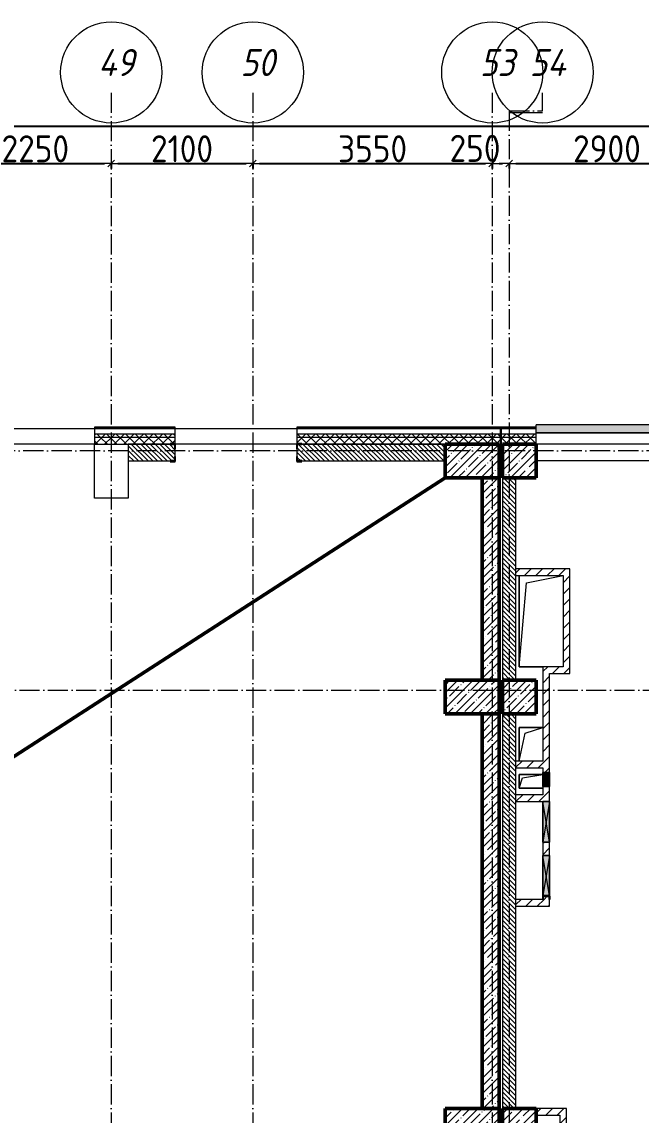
# Model space of a CAD drawing. Header units: millimetres. Extents: x -213536 to 1564669, y 70501 to 942238.
# Drawn here: x 617346 to 626528, y 362012 to 378224 of the extents above; entities that cross this region are included whole.
import ezdxf

# ---------------------------------------------------------------- set-up
doc = ezdxf.new("R2010")
doc.units = ezdxf.units.MM
doc.linetypes.add('50_200_ШТРИХ_1Т_ш5_п1_п1_', pattern=[700, 500, -100, 0, -100])
for name, color, linetype, lineweight in [('A-____-____-DIMS', 7, 'Continuous', 9), ('A-DETL-____-OTLN-1', 7, 'Continuous', 50), ('A-DETL-GENF-OTLN', 7, 'Continuous', 9), ('A-FLOR-____-OTLN', 7, 'Continuous', 9), ('A-GENM-____-MCUT', 7, 'Continuous', 25), ('A-GENM-____-OTLN', 7, 'Continuous', 9), ('A-GENM-____-OTLN-1', 7, 'Continuous', 25), ('A-GLAZ-____-OTLN', 7, 'Continuous', 9), ('A-WALL-____-MCUT', 7, 'Continuous', 13), ('A-WALL-____-MCUT-1', 7, 'Continuous', 9), ('A-WALL-____-MCUT-2', 7, 'Continuous', 50), ('A-WALL-____-OTLN', 7, 'Continuous', 9), ('A-WALL-____-PATT-1', 7, 'Continuous', 9), ('A-WALL-FNSH-MCUT-1', 7, 'Continuous', 9), ('S-COLS-____-MCUT', 7, 'Continuous', 50), ('S-COLS-____-OTLN', 7, 'Continuous', 9), ('S-GRID-____-IDEN', 7, 'Continuous', 9), ('S-GRID-____-OTLN', 7, 'Continuous', 9), ('S-GRID-____-OTLN-1', 7, '50_200_ШТРИХ_1Т_ш5_п1_п1_', 9)]:
    doc.layers.add(name, color=color, linetype=linetype, lineweight=lineweight)
doc.layers.add('A-GLAZ-____-OTLN-1', color=7, linetype='Continuous', lineweight=9, true_color=0xc0c0c0)
doc.styles.add('ISOCPEUR_I_9', font='isocpeui.ttf', dxfattribs={"width": 0.9, "height": 250})
doc.styles.add('СПДС', font='isocpeur.ttf', dxfattribs={"width": 0.9})
doc.dimstyles.new('Размера А3', dxfattribs={"dimtxt": 200, "dimasz": 100, "dimexe": 70, "dimexo": 100, "dimgap": 20, "dimtad": 1, "dimdec": 0, "dimrnd": 10, "dimzin": 0, "dimdsep": 46, "dimtxsty": 'СПДС', "dimblk": 'ARROWHEAD_6', "dimcen": 1, "dimclrd": 256, "dimclre": 256, "dimclrt": 256, "dimazin": 0, "dimtfac": 1, "dimtdec": 0, "dimtmove": 2, "dimatfit": 3, "dimfxl": 1, "dimtolj": 1, "dimtzin": 0, "dimarcsym": 0})
pattern_1 = [(45, (549721.47, 286281.11), (-70.71068, 70.71068), []), (135, (549721.47, 286281.11), (-70.71068, -70.71068), [])]
pattern_2 = [(45, (549721.47, 286281.11), (-114.04925, 114.04925), []), (45, (549835.52, 286281.11), (-114.04925, 114.04925), [201.612, -40.322, 3.353, -36.97])]
pattern_3 = [(135, (549721.475, 286281.11), (-35.35534, -35.35534), [])]
pattern_4 = [(45, (549721.47, 286281.11), (-85.53659, 85.53659), []), (45, (549778.5, 286281.11), (-85.53659, 85.53659), [])]
pattern_5 = [(45, (549721.47, 286281.11), (-84.85281, 84.85281), [])]

# ---------------------------------------------------------------- blocks, each defined once
blk = doc.blocks.new('BSC_Колонна _Прямоугольная - 500х800-V80-АР1_План отверстий 3 этажа в осях 1-64_Ю-ЯЯ')
at = {"layer": 'S-COLS-____-OTLN'}
for p, q in [((-250, 400), (250, 400)), ((-250, -150), (-250, 400)), ((250, 400), (250, -400))]:
    blk.add_line(p, q, dxfattribs=at)
blk = doc.blocks.new('BSC_Колонна _Прямоугольная - 500х800-V81-АР1_План отверстий 3 этажа в осях 1-64_Ю-ЯЯ')
at = {"layer": 'S-COLS-____-OTLN'}
h = blk.add_hatch(dxfattribs=at)
h.set_pattern_fill('FP_89', color=256, style=0, pattern_type=2)
h.set_pattern_definition([(315, (-85431.04, 74300), (114.04925, 114.04925), []), (315, (-85431.04, 74185.95), (114.04925, 114.04925), [201.613, -40.323, 3.353, -36.97])])
h.paths.add_polyline_path([(-250, 400), (-250, -400), (250, -400), (250, 400)], flags=0)
at = {"layer": 'S-COLS-____-MCUT'}
for p, q in [((250, 400), (-250, 400)), ((-250, 400), (-250, -400)), ((250, -400), (250, 400)), ((-250, -400), (250, -400))]:
    blk.add_line(p, q, dxfattribs=at)
blk = doc.blocks.new('BSC_Колонна _Прямоугольная - 500х800-V82-АР1_План отверстий 3 этажа в осях 1-64_Ю-ЯЯ')
at = {"layer": 'S-COLS-____-OTLN'}
h = blk.add_hatch(dxfattribs=at)
h.set_pattern_fill('FP_90', color=256, style=0, pattern_type=2)
h.set_pattern_definition([(315, (-81931.04, 74300), (114.04925, 114.04925), []), (315, (-81931.04, 74185.95), (114.04925, 114.04925), [201.613, -40.323, 3.353, -36.97])])
h.paths.add_polyline_path([(-250, 400), (-250, -400), (250, -400), (250, 400)], flags=0)
at = {"layer": 'S-COLS-____-MCUT'}
for p, q in [((250, 400), (-250, 400)), ((-250, 400), (-250, -400)), ((250, -400), (250, 400)), ((-250, -400), (250, -400))]:
    blk.add_line(p, q, dxfattribs=at)
blk = doc.blocks.new('BSC_Колонна _Прямоугольная - 500х800-V83-АР1_План отверстий 3 этажа в осях 1-64_Ю-ЯЯ')
at = {"layer": 'S-COLS-____-OTLN'}
h = blk.add_hatch(dxfattribs=at)
h.set_pattern_fill('FP_91', color=256, style=0, pattern_type=2)
h.set_pattern_definition([(315, (-75581.04, 74300), (114.04925, 114.04925), []), (315, (-75581.04, 74185.95), (114.04925, 114.04925), [201.613, -40.323, 3.353, -36.97])])
h.paths.add_polyline_path([(-250, 400), (-250, -400), (250, -400), (250, 400)], flags=0)
at = {"layer": 'S-COLS-____-MCUT'}
for p, q in [((250, 400), (-250, 400)), ((-250, 400), (-250, -400)), ((250, -400), (250, 400)), ((-250, -400), (250, -400))]:
    blk.add_line(p, q, dxfattribs=at)
blk = doc.blocks.new('BSC_Колонна _Прямоугольная - 500х500-V92-АР1_План отверстий 3 этажа в осях 1-64_Ю-ЯЯ')
at = {"layer": 'S-COLS-____-OTLN'}
h = blk.add_hatch(dxfattribs=at)
h.set_pattern_fill('FP_97', color=256, style=0, pattern_type=2)
h.set_pattern_definition([(45, (-75000, -85431.04), (-114.04925, 114.04925), []), (45, (-74885.95, -85431.04), (-114.04925, 114.04925), [201.613, -40.323, 3.353, -36.97])])
h.paths.add_polyline_path([(-250, -250), (250, -250), (250, 250), (-250, 250)], flags=0)
at = {"layer": 'S-COLS-____-MCUT'}
for p, q in [((250, 250), (-250, 250)), ((-250, 250), (-250, -250)), ((250, -250), (250, 250)), ((-250, -250), (250, -250))]:
    blk.add_line(p, q, dxfattribs=at)
blk = doc.blocks.new('BSC_Колонна _Прямоугольная - 500х500-V93-АР1_План отверстий 3 этажа в осях 1-64_Ю-ЯЯ')
at = {"layer": 'S-COLS-____-OTLN'}
h = blk.add_hatch(dxfattribs=at)
h.set_pattern_fill('FP_98', color=256, style=0, pattern_type=2)
h.set_pattern_definition([(45, (-75000, -75581.04), (-114.04925, 114.04925), []), (45, (-74885.95, -75581.04), (-114.04925, 114.04925), [201.613, -40.323, 3.353, -36.97])])
h.paths.add_polyline_path([(-250, -250), (250, -250), (250, 250), (-250, 250)], flags=0)
at = {"layer": 'S-COLS-____-MCUT'}
for p, q in [((250, 250), (-250, 250)), ((-250, 250), (-250, -250)), ((250, -250), (250, 250)), ((-250, -250), (250, -250))]:
    blk.add_line(p, q, dxfattribs=at)
blk = doc.blocks.new('Фахверк_СКБ_Уголок - 250_2160-27509414-АР1_План отверстий 3 этажа в осях 1-64_Ю-ЯЯ')
at = {"layer": 'A-GENM-____-MCUT'}
for p, q in [((200, 181), (125, 181)), ((125, 181), (125, 106)), ((131, 106), (131, 175)), ((131, 175), (200, 175)), ((200, 175), (200, 181)), ((125, 106), (131, 106)), ((131, -6), (125, -6)), ((125, -6), (125, -81)), ((125, -81), (200, -81)), ((131, -75), (131, -6)), ((200, -75), (131, -75)), ((200, -81), (200, -75))]:
    blk.add_line(p, q, dxfattribs=at)
blk = doc.blocks.new('AR_Отверстие прямоугольное _в плите_ - AR_Отверстие прямоугольное _в плите_-30552540-АР1_План отверстий 3 этажа в осях 1-64_Ю-ЯЯ')
at = {"layer": 'A-GENM-____-OTLN'}
for p, q in [((175, 250), (-175, 250)), ((-175, 250), (-175, -250)), ((-175, -250), (-87, 163)), ((-87, 163), (175, 250))]:
    blk.add_line(p, q, dxfattribs=at)
blk = doc.blocks.new('AR_Отверстие прямоугольное _в плите_ - AR_Отверстие прямоугольное _в плите_-30552592-АР1_План отверстий 3 этажа в осях 1-64_Ю-ЯЯ')
at = {"layer": 'A-GENM-____-OTLN'}
for p, q in [((175, 100), (-175, 100)), ((-175, 100), (-175, -100)), ((-175, -100), (-125, 50)), ((-125, 50), (175, 100)), ((-175, -100), (175, -100))]:
    blk.add_line(p, q, dxfattribs=at)
blk = doc.blocks.new('AR_Отверстие прямоугольное _в плите_ - AR_Отверстие прямоугольное _в плите_-30552512-АР1_План отверстий 3 этажа в осях 1-64_Ю-ЯЯ')
at = {"layer": 'A-GENM-____-OTLN'}
for p, q in [((-325, 675), (-325, -675)), ((-217, 567), (325, 675)), ((-325, -675), (-217, 567)), ((-325, -675), (25, -675))]:
    blk.add_line(p, q, dxfattribs=at)
blk = doc.blocks.new('Отлив_СКБ - Отлив витража_120_НВФ-31885689-АР1_План отверстий 3 этажа в осях 1-64_Ю-ЯЯ')
at = {"layer": 'A-GLAZ-____-OTLN-1'}
for points in [[(1800, 2), (1800, 120), (0, 120), (0, 2), (737, 2)], [(1800, 0), (1800, 2), (0, 2), (0, 0), (737, 0)]]:
    blk.add_hatch(color=256, dxfattribs=at).paths.add_polyline_path(points, flags=0)
at = {"layer": 'A-GLAZ-____-OTLN'}
for p, q in [((0, 83), (0, 120)), ((1800, 120), (0, 120)), ((0, 2), (1800, 2)), ((1800, 120), (1800, 83)), ((1800, 0), (0, 0))]:
    blk.add_line(p, q, dxfattribs=at)
blk = doc.blocks.new('Стены 2 - Стены 4-31194547-АР1_План отверстий 3 этажа в осях 1-64_Ю-ЯЯ')
at = {"layer": 'A-WALL-____-MCUT'}
for p, q in [((-1799, 41030), (-1799, 41010)), ((-1549, 41030), (-1799, 41030)), ((-1549, 41010), (-1549, 41030)), ((-1799, 41010), (-1549, 41010))]:
    blk.add_line(p, q, dxfattribs=at)
blk = doc.blocks.new('AR_Отверстие прямоугольное _в стене__БезПР - AR_Отверстие прямоугольное _в стене__БезПР-V210-АР1_План отверстий 3 этажа в осях 1-64_Ю-ЯЯ')
at = {"layer": 'A-GLAZ-____-OTLN'}
blk.add_hatch(color=256, dxfattribs=at).paths.add_polyline_path([(75, 50), (70, 50), (70, -50), (75, -50)], flags=0)
at = {"layer": 'A-DETL-GENF-OTLN'}
for p, q in [((70, 50), (75, 50)), ((75, 50), (70, 47)), ((75, 50), (70, 50)), ((75, 50), (75, -50)), ((75, -50), (75, 50)), ((70, -47), (75, -50)), ((75, -50), (70, -50)), ((70, -50), (75, -50))]:
    blk.add_line(p, q, dxfattribs=at)
blk = doc.blocks.new('AR_Отверстие прямоугольное _в стене__БезПР - AR_Отверстие прямоугольное _в стене__БезПР-36899212-АР1_План отверстий 3 этажа в осях 1-64_Ю-ЯЯ')
at = {"layer": 'A-GLAZ-____-OTLN'}
blk.add_hatch(color=256, dxfattribs=at).paths.add_polyline_path([(300, 50), (-300, 50), (-300, -50), (300, -50)], flags=0)
at = {"layer": 'A-DETL-GENF-OTLN'}
for p, q in [((-300, -50), (-300, 50)), ((-300, 50), (300, 50)), ((300, 50), (-300, -50)), ((-300, 50), (300, -50)), ((300, 50), (-300, 50)), ((-300, 50), (-300, -50)), ((300, 50), (300, -50)), ((300, -50), (300, 50)), ((300, -50), (-300, -50)), ((-300, -50), (300, -50))]:
    blk.add_line(p, q, dxfattribs=at)
at = {"layer": 'A-GLAZ-____-OTLN'}
blk.add_line((300, 50), (-300, 50), dxfattribs=at)
blk = doc.blocks.new('AR_Отверстие прямоугольное _в стене_ - AR_Отверстие прямоугольное _в стене__ОВ-36936555-АР1_План отверстий 3 этажа в осях 1-64_Ю-ЯЯ')
at = {"layer": 'A-GLAZ-____-OTLN'}
blk.add_hatch(color=256, dxfattribs=at).paths.add_polyline_path([(300, -50), (300, 50), (-300, 50), (-300, -50)], flags=0)
at = {"layer": 'A-DETL-GENF-OTLN'}
for p, q in [((-300, -50), (-300, 50)), ((-300, 50), (300, 50)), ((300, 50), (-300, -50)), ((-300, 50), (300, -50)), ((300, 50), (-300, 50)), ((-300, 50), (-300, -50)), ((300, -50), (-300, -50)), ((-300, -50), (300, -50))]:
    blk.add_line(p, q, dxfattribs=at)
blk = doc.blocks.new('AR_Отверстие прямоугольное _в стене__БезПР - AR_Отверстие прямоугольное _в стене__БезПР-36428113-АР1_План отверстий 3 этажа в осях 1-64_Ю-ЯЯ')
at = {"layer": 'A-GLAZ-____-OTLN'}
blk.add_hatch(color=256, dxfattribs=at).paths.add_polyline_path([(100, 50), (-100, 50), (-100, -50), (100, -50)], flags=0)
at = {"layer": 'A-DETL-GENF-OTLN'}
for p, q in [((-100, -50), (-100, 50)), ((-100, 50), (100, 50)), ((100, 50), (-100, -50)), ((-100, 50), (100, -50)), ((100, 50), (-100, 50)), ((-100, 50), (-100, -50)), ((100, 50), (100, -50)), ((100, -50), (100, 50)), ((100, -50), (-100, -50)), ((-100, -50), (100, -50))]:
    blk.add_line(p, q, dxfattribs=at)
blk = doc.blocks.new('154_Фахверк_СКБ_Швеллер - Тип_100_3960_зеркало-36793856-АР1_План отверстий 3 этажа в осях 1-64_Ю-ЯЯ')
at = {"layer": 'A-GENM-____-MCUT'}
for p, q in [((175, 50), (125, 50)), ((125, 50), (125, -50)), ((128, 47), (175, 47)), ((128, -47), (128, 47)), ((175, 47), (175, 50)), ((125, -50), (175, -50)), ((175, -47), (128, -47)), ((175, -50), (175, -47))]:
    blk.add_line(p, q, dxfattribs=at)
blk = doc.blocks.new('Ось сетки - Круг_Ø6_00__ISO-2_5_0_9K_-25732049-АР1_План отверстий 3 этажа в осях 1-64_Ю-ЯЯ')
at = {"layer": 'S-GRID-____-IDEN'}
blk.add_circle((0, 0), 3, dxfattribs=at)
blk = doc.blocks.new('ARROWHEAD_6')
at = {"color": 0, "linetype": 'Continuous'}
for p, q in [((0, 0), (-1, 0)), ((-0.5, -0.5), (0.5, 0.5))]:
    blk.add_line(p, q, dxfattribs=at)
blk = doc.blocks.new('*D5936')
at = {"layer": 'A-____-____-DIMS', "lineweight": -2, "transparency": 16777216}
for p, q in [((616421, 376128), (616421, 376052)), ((616521, 376122), (618571, 376122)), ((618671, 376128), (618671, 376052))]:
    blk.add_line(p, q, dxfattribs=at)
at = {"layer": 'Defpoints', "color": 0, "lineweight": 30, "transparency": 16777216}
for p in [(616421, 376228), (618671, 376228), (618671, 376122)]:
    blk.add_point(p, dxfattribs=at)
at = {"layer": 'A-____-____-DIMS', "lineweight": -2, "transparency": 16777216, "xscale": 100, "yscale": 100, "zscale": 100, "rotation": 180}
blk.add_blockref('ARROWHEAD_6', (616421, 376122), dxfattribs=at)
at = {"layer": 'A-____-____-DIMS', "lineweight": -2, "transparency": 16777216, "xscale": 100, "yscale": 100, "zscale": 100}
blk.add_blockref('ARROWHEAD_6', (618671, 376122), dxfattribs=at)
at = {"layer": 'A-____-____-DIMS', "transparency": 16777216, "insert": (617546, 376342), "char_height": 400, "attachment_point": 5, "style": 'СПДС'}
blk.add_mtext('\\A1;2250', dxfattribs=at)
blk = doc.blocks.new('*D5937')
at = {"layer": 'A-____-____-DIMS', "lineweight": -2, "transparency": 16777216}
for p, q in [((618671, 376128), (618671, 376052)), ((618771, 376122), (620671, 376122)), ((620771, 376128), (620771, 376052))]:
    blk.add_line(p, q, dxfattribs=at)
at = {"layer": 'Defpoints', "color": 0, "lineweight": 30, "transparency": 16777216}
for p in [(618671, 376228), (620771, 376228), (620771, 376122)]:
    blk.add_point(p, dxfattribs=at)
at = {"layer": 'A-____-____-DIMS', "lineweight": -2, "transparency": 16777216, "xscale": 100, "yscale": 100, "zscale": 100, "rotation": 180}
blk.add_blockref('ARROWHEAD_6', (618671, 376122), dxfattribs=at)
at = {"layer": 'A-____-____-DIMS', "lineweight": -2, "transparency": 16777216, "xscale": 100, "yscale": 100, "zscale": 100}
blk.add_blockref('ARROWHEAD_6', (620771, 376122), dxfattribs=at)
at = {"layer": 'A-____-____-DIMS', "transparency": 16777216, "insert": (619721, 376342), "char_height": 400, "attachment_point": 5, "style": 'СПДС'}
blk.add_mtext('\\A1;2100', dxfattribs=at)
blk = doc.blocks.new('*D5938')
at = {"layer": 'A-____-____-DIMS', "lineweight": -2, "transparency": 16777216}
for p, q in [((620771, 376128), (620771, 376052)), ((620871, 376122), (624221, 376122)), ((624321, 376128), (624321, 376052))]:
    blk.add_line(p, q, dxfattribs=at)
at = {"layer": 'Defpoints', "color": 0, "lineweight": 30, "transparency": 16777216}
for p in [(620771, 376228), (624321, 376228), (624321, 376122)]:
    blk.add_point(p, dxfattribs=at)
at = {"layer": 'A-____-____-DIMS', "lineweight": -2, "transparency": 16777216, "xscale": 100, "yscale": 100, "zscale": 100, "rotation": 180}
blk.add_blockref('ARROWHEAD_6', (620771, 376122), dxfattribs=at)
at = {"layer": 'A-____-____-DIMS', "lineweight": -2, "transparency": 16777216, "xscale": 100, "yscale": 100, "zscale": 100}
blk.add_blockref('ARROWHEAD_6', (624321, 376122), dxfattribs=at)
at = {"layer": 'A-____-____-DIMS', "transparency": 16777216, "insert": (622546, 376342), "char_height": 400, "attachment_point": 5, "style": 'СПДС'}
blk.add_mtext('\\A1;3550', dxfattribs=at)
blk = doc.blocks.new('*D5939')
at = {"layer": 'A-____-____-DIMS', "lineweight": -2, "transparency": 16777216}
for p, q in [((624321, 376128), (624321, 376052)), ((624421, 376122), (624471, 376122)), ((624571, 376128), (624571, 376052))]:
    blk.add_line(p, q, dxfattribs=at)
at = {"layer": 'Defpoints', "color": 0, "lineweight": 30, "transparency": 16777216}
for p in [(624321, 376228), (624571, 376228), (624571, 376122)]:
    blk.add_point(p, dxfattribs=at)
at = {"layer": 'A-____-____-DIMS', "lineweight": -2, "transparency": 16777216, "xscale": 100, "yscale": 100, "zscale": 100, "rotation": 180}
blk.add_blockref('ARROWHEAD_6', (624321, 376122), dxfattribs=at)
at = {"layer": 'A-____-____-DIMS', "lineweight": -2, "transparency": 16777216, "xscale": 100, "yscale": 100, "zscale": 100}
blk.add_blockref('ARROWHEAD_6', (624571, 376122), dxfattribs=at)
at = {"layer": 'A-____-____-DIMS', "transparency": 16777216, "insert": (623688, 376548), "char_height": 400, "attachment_point": 1, "line_spacing_factor": 1.149209, "style": 'СПДС'}
blk.add_mtext('\\A1;250', dxfattribs=at)
blk = doc.blocks.new('*D5940')
at = {"layer": 'A-____-____-DIMS', "lineweight": -2, "transparency": 16777216}
for p, q in [((624571, 376128), (624571, 376052)), ((624671, 376122), (627371, 376122)), ((627471, 376128), (627471, 376052))]:
    blk.add_line(p, q, dxfattribs=at)
at = {"layer": 'Defpoints', "color": 0, "lineweight": 30, "transparency": 16777216}
for p in [(624571, 376228), (627471, 376228), (627471, 376122)]:
    blk.add_point(p, dxfattribs=at)
at = {"layer": 'A-____-____-DIMS', "lineweight": -2, "transparency": 16777216, "xscale": 100, "yscale": 100, "zscale": 100, "rotation": 180}
blk.add_blockref('ARROWHEAD_6', (624571, 376122), dxfattribs=at)
at = {"layer": 'A-____-____-DIMS', "lineweight": -2, "transparency": 16777216, "xscale": 100, "yscale": 100, "zscale": 100}
blk.add_blockref('ARROWHEAD_6', (627471, 376122), dxfattribs=at)
at = {"layer": 'A-____-____-DIMS', "transparency": 16777216, "insert": (626021, 376342), "char_height": 400, "attachment_point": 5, "style": 'СПДС'}
blk.add_mtext('\\A1;2900', dxfattribs=at)
blk = doc.blocks.new('*D5946')
at = {"layer": 'A-____-____-DIMS', "lineweight": -2, "transparency": 16777216}
for p, q in [((547371, 376680), (547371, 376604)), ((547471, 376674), (598340, 376674)), ((650771, 376674), (599748, 376674)), ((650871, 376680), (650871, 376604))]:
    blk.add_line(p, q, dxfattribs=at)
at = {"layer": 'Defpoints', "color": 0, "lineweight": 30, "transparency": 16777216}
for p in [(547371, 376780), (650871, 376780), (650871, 376674)]:
    blk.add_point(p, dxfattribs=at)
at = {"layer": 'A-____-____-DIMS', "lineweight": -2, "transparency": 16777216, "xscale": 100, "yscale": 100, "zscale": 100, "rotation": 180}
blk.add_blockref('ARROWHEAD_6', (547371, 376674), dxfattribs=at)
at = {"layer": 'A-____-____-DIMS', "lineweight": -2, "transparency": 16777216, "xscale": 100, "yscale": 100, "zscale": 100}
blk.add_blockref('ARROWHEAD_6', (650871, 376674), dxfattribs=at)
at = {"layer": 'A-____-____-DIMS', "transparency": 16777216, "insert": (598360, 377100), "char_height": 400, "attachment_point": 1, "line_spacing_factor": 1.149209, "style": 'СПДС'}
blk.add_mtext('\\A1;103500', dxfattribs=at)

msp = doc.modelspace()

# ---------------------------------------------------------------- hatches: boundary and pattern name
at = {"layer": 'A-WALL-____-PATT-1'}
h = msp.add_hatch(dxfattribs=at)
h.set_pattern_fill('FP_4', color=256, style=0, pattern_type=2)
h.set_pattern_definition(pattern_1)
h.paths.add_polyline_path([(651201.5, 372062.2), (651201.5, 372112.2), (644221.5, 372112.2), (644221.5, 372062.2), (648685.4, 372062.2)], flags=0)
h.paths.add_polyline_path([(643221.5, 372062.2), (643221.5, 372112.2), (641471.5, 372112.2), (641471.5, 372062.2), (641615.6, 372062.2)], flags=0)
h.paths.add_polyline_path([(635546.5, 372062.2), (636671.5, 372062.2), (636671.5, 372112.2), (635546.5, 372112.2)], flags=0)
h.paths.add_polyline_path([(633746.5, 372062.2), (633746.5, 372112.2), (632621.5, 372112.2), (632621.5, 372062.2), (633662, 372062.2)], flags=0)
h.paths.add_polyline_path([(630127.1, 372062.2), (630821.5, 372062.2), (630821.5, 372112.2), (629771.5, 372112.2), (629771.5, 372062.2)], flags=0)
h.paths.add_polyline_path([(626771.5, 372062.2), (627971.5, 372062.2), (627971.5, 372112.2), (626771.5, 372112.2)], flags=0)
h.paths.add_polyline_path([(624971.5, 372062.2), (624971.5, 372112.2), (621421.5, 372112.2), (621421.5, 372062.2), (623940.9, 372062.2)], flags=0)
h.paths.add_polyline_path([(619621.5, 372062.2), (619621.5, 372112.2), (618421.5, 372112.2), (618421.5, 372062.2)], flags=0)
h.paths.add_polyline_path([(613621.5, 372062.2), (613621.5, 372112.2), (612371.5, 372112.2), (612371.5, 372062.2), (613336.2, 372062.2)], flags=0)
h.paths.add_polyline_path([(615421.5, 372062.2), (616621.5, 372062.2), (616621.5, 372112.2), (615421.5, 372112.2)], flags=0)
h.paths.add_polyline_path([(607571.5, 372062.2), (607571.5, 372112.2), (606371.5, 372112.2), (606371.5, 372062.2)], flags=0)
h.paths.add_polyline_path([(610571.5, 372062.2), (610571.5, 372112.2), (609371.5, 372112.2), (609371.5, 372062.2), (609801.2, 372062.2)], flags=0)
h.paths.add_polyline_path([(604571.5, 372062.2), (604571.5, 372112.2), (603371.5, 372112.2), (603371.5, 372062.2)], flags=0)
h.paths.add_polyline_path([(601571.5, 372062.2), (601571.5, 372112.2), (599771.5, 372112.2), (599771.5, 372062.2)], flags=0)
h = msp.add_hatch(dxfattribs=at)
h.set_pattern_fill('FP_4', color=256, style=0, pattern_type=2)
h.set_pattern_definition(pattern_1)
h.paths.add_polyline_path([(651121.5, 371962.2), (651201.5, 371962.2), (651201.5, 372062.2), (644221.5, 372062.2), (644221.5, 371962.2), (651071.5, 371962.2)], flags=0)
h.paths.add_polyline_path([(643221.5, 371962.2), (643221.5, 372062.2), (641471.5, 372062.2), (641471.5, 371968.2), (641546.5, 371968.2), (641546.5, 371962.2), (642721.5, 371962.2)], flags=0)
h.paths.add_polyline_path([(633671.5, 371962.2), (633671.5, 371968.2), (633746.5, 371968.2), (633746.5, 372062.2), (632621.5, 372062.2), (632621.5, 371962.2), (633662, 371962.2)], flags=0)
h.paths.add_polyline_path([(636313.2, 371962.2), (636596.5, 371962.2), (636596.5, 371968.2), (636671.5, 371968.2), (636671.5, 372062.2), (635546.5, 372062.2), (635546.5, 371968.2), (635621.5, 371968.2), (635621.5, 371962.2)], flags=0)
h.paths.add_polyline_path([(630746.5, 371962.2), (630746.5, 371968.2), (630821.5, 371968.2), (630821.5, 372062.2), (629771.5, 372062.2), (629771.5, 371968.2), (629846.5, 371968.2), (629846.5, 371962.2), (630127.1, 371962.2)], flags=0)
h.paths.add_polyline_path([(627896.5, 371962.2), (627896.5, 371968.2), (627971.5, 371968.2), (627971.5, 372062.2), (626771.5, 372062.2), (626771.5, 371968.2), (626846.5, 371968.2), (626846.5, 371962.2), (627721.5, 371962.2)], flags=0)
h.paths.add_polyline_path([(624971.5, 371962.2), (624971.5, 372062.2), (621421.5, 372062.2), (621421.5, 371968.2), (621496.5, 371968.2), (621496.5, 371962.2), (624471.5, 371962.2)], flags=0)
h.paths.add_polyline_path([(618921.5, 371962.2), (619546.5, 371962.2), (619546.5, 371968.2), (619621.5, 371968.2), (619621.5, 372062.2), (618421.5, 372062.2), (618421.5, 371962.2)], flags=0)
h.paths.add_polyline_path([(612971.5, 371962.2), (613546.5, 371962.2), (613546.5, 371968.2), (613621.5, 371968.2), (613621.5, 372062.2), (612371.5, 372062.2), (612371.5, 371968.2), (612446.5, 371968.2), (612446.5, 371962.2), (612471.5, 371962.2)], flags=0)
h.paths.add_polyline_path([(615496.5, 371962.2), (616546.5, 371962.2), (616546.5, 371968.2), (616621.5, 371968.2), (616621.5, 372062.2), (615421.5, 372062.2), (615421.5, 371968.2), (615496.5, 371968.2)], flags=0)
h.paths.add_polyline_path([(609801.2, 371962.2), (610496.5, 371962.2), (610496.5, 371968.2), (610571.5, 371968.2), (610571.5, 372062.2), (609371.5, 372062.2), (609371.5, 371968.2), (609446.5, 371968.2), (609446.5, 371962.2)], flags=0)
h.paths.add_polyline_path([(607496.5, 371962.2), (607496.5, 371968.2), (607571.5, 371968.2), (607571.5, 372062.2), (606371.5, 372062.2), (606371.5, 371968.2), (606446.5, 371968.2), (606446.5, 371962.2), (606971.5, 371962.2)], flags=0)
h.paths.add_polyline_path([(603446.5, 371962.2), (604496.5, 371962.2), (604496.5, 371968.2), (604571.5, 371968.2), (604571.5, 372062.2), (603371.5, 372062.2), (603371.5, 371968.2), (603446.5, 371968.2)], flags=0)
h.paths.add_polyline_path([(601496.5, 371962.2), (601496.5, 371968.2), (601571.5, 371968.2), (601571.5, 372062.2), (599771.5, 372062.2), (599771.5, 371962.2), (600721.5, 371962.2)], flags=0)
h = msp.add_hatch(dxfattribs=at)
h.set_pattern_fill('FP_6', color=256, style=0, pattern_type=2)
h.set_pattern_definition(pattern_4)
h.paths.add_polyline_path([(624436.5, 372192.2), (624436.5, 372212.2), (621421.5, 372212.2), (621421.5, 372192.2), (623940.9, 372192.2)], flags=0)
h.paths.add_polyline_path([(618421.5, 372192.2), (619621.5, 372192.2), (619621.5, 372212.2), (618421.5, 372212.2)], flags=0)
h.paths.add_polyline_path([(613621.5, 372192.2), (613621.5, 372212.2), (612371.5, 372212.2), (612371.5, 372192.2), (613336.2, 372192.2)], flags=0)
h.paths.add_polyline_path([(615421.5, 372192.2), (616621.5, 372192.2), (616621.5, 372212.2), (615421.5, 372212.2)], flags=0)
h.paths.add_polyline_path([(610571.5, 372192.2), (610571.5, 372212.2), (609371.5, 372212.2), (609371.5, 372192.2), (609801.2, 372192.2)], flags=0)
h.paths.add_polyline_path([(606371.5, 372192.2), (607571.5, 372192.2), (607571.5, 372212.2), (606371.5, 372212.2)], flags=0)
h.paths.add_polyline_path([(604571.5, 372192.2), (604571.5, 372212.2), (603371.5, 372212.2), (603371.5, 372192.2)], flags=0)
h.paths.add_polyline_path([(601571.5, 372192.2), (601571.5, 372212.2), (599886.5, 372212.2), (599886.5, 372192.2)], flags=0)
h = msp.add_hatch(dxfattribs=at)
h.set_pattern_fill('FP_6', color=256, style=0, pattern_type=2)
h.set_pattern_definition(pattern_4)
h.paths.add_polyline_path([(635546.5, 372192.2), (636671.5, 372192.2), (636671.5, 372212.2), (635546.5, 372212.2)], flags=0)
h.paths.add_polyline_path([(630127.1, 372192.2), (630821.5, 372192.2), (630821.5, 372212.2), (629771.5, 372212.2), (629771.5, 372192.2)], flags=0)
h.paths.add_polyline_path([(632778.3, 372192.2), (633746.5, 372192.2), (633746.5, 372212.2), (632621.5, 372212.2), (632621.5, 372192.2)], flags=0)
h.paths.add_polyline_path([(626771.5, 372192.2), (627971.5, 372192.2), (627971.5, 372212.2), (626771.5, 372212.2)], flags=0)
h.paths.add_polyline_path([(624456.5, 372192.2), (624971.5, 372192.2), (624971.5, 372212.2), (624456.5, 372212.2)], flags=0)
h = msp.add_hatch(dxfattribs=at)
h.set_pattern_fill('FP_9', color=256, style=0, pattern_type=2)
h.set_pattern_definition(pattern_3)
h.paths.add_polyline_path([(623621.5, 371712.2), (623621.5, 371962.2), (621427.5, 371962.2), (621427.5, 371893.2), (621421.5, 371893.2), (621421.5, 371781.2), (621427.5, 371781.2), (621427.5, 371712.2), (621496.5, 371712.2)], flags=0)
h.paths.add_polyline_path([(619546.5, 371712.2), (619615.5, 371712.2), (619615.5, 371781.2), (619621.5, 371781.2), (619621.5, 371893.2), (619615.5, 371893.2), (619615.5, 371962.2), (618921.5, 371962.2), (618921.5, 371712.2)], flags=0)
h = msp.add_hatch(dxfattribs=at)
h.set_pattern_fill('FP_12', color=256, style=0, pattern_type=2)
h.set_pattern_definition(pattern_2)
h.paths.add_polyline_path([(624421.5, 368462.2), (624421.5, 371462.2), (624171.5, 371462.2), (624171.5, 368462.2)], flags=0)
h = msp.add_hatch(dxfattribs=at)
h.set_pattern_fill('FP_9', color=256, style=0, pattern_type=2)
h.set_pattern_definition(pattern_3)
h.paths.add_polyline_path([(624671.5, 368462.2), (624671.5, 371462.2), (624471.5, 371462.2), (624471.5, 368462.2)], flags=0)
h = msp.add_hatch(dxfattribs=at)
h.set_pattern_fill('FP_7', color=256, style=0, pattern_type=2)
h.set_pattern_definition(pattern_5)
h.paths.add_polyline_path([(625371.5, 370012.2), (625371.5, 370112.2), (624671.5, 370112.2), (624671.5, 370012.2)], flags=0)
h = msp.add_hatch(dxfattribs=at)
h.set_pattern_fill('FP_7', color=256, style=0, pattern_type=2)
h.set_pattern_definition(pattern_5)
h.paths.add_polyline_path([(625371.5, 368562.2), (625471.5, 368562.2), (625471.5, 370112.2), (625371.5, 370112.2), (625371.5, 368662.2)], flags=0)
h = msp.add_hatch(dxfattribs=at)
h.set_pattern_fill('FP_7', color=256, style=0, pattern_type=2)
h.set_pattern_definition(pattern_5)
h.paths.add_polyline_path([(625121.5, 365212.2), (625168.5, 365212.2), (625168.2, 365259.2), (625074.5, 365259.2), (625074.5, 365212.2)], flags=0)
h.paths.add_polyline_path([(625129.5, 365862.2), (625171.5, 365862.2), (625171.5, 366062.2), (625071.5, 366062.2), (625071.5, 365862.2), (625126.6, 365862.2)], flags=0)
h.paths.add_polyline_path([(625077.9, 366662.2), (625171.5, 366662.2), (625171.5, 366887.2), (625071.5, 366887.2), (625071.5, 366662.2)], flags=0)
h.paths.add_polyline_path([(625171.5, 367092.2), (625171.5, 368662.2), (625071.5, 368662.2), (625071.5, 367092.2), (625089.8, 367092.2)], flags=0)
h = msp.add_hatch(dxfattribs=at)
h.set_pattern_fill('FP_7', color=256, style=0, pattern_type=2)
h.set_pattern_definition(pattern_5)
h.paths.add_polyline_path([(625371.5, 368562.2), (625371.5, 368662.2), (625171.5, 368662.2), (625171.5, 368562.2)], flags=0)
h = msp.add_hatch(dxfattribs=at)
h.set_pattern_fill('FP_12', color=256, style=0, pattern_type=2)
h.set_pattern_definition(pattern_2)
h.paths.add_polyline_path([(624171.5, 362112.2), (624421.5, 362112.2), (624421.5, 367962.2), (624171.5, 367962.2), (624171.5, 362878.4)], flags=0)
h = msp.add_hatch(dxfattribs=at)
h.set_pattern_fill('FP_9', color=256, style=0, pattern_type=2)
h.set_pattern_definition(pattern_3)
h.paths.add_polyline_path([(624471.5, 362112.2), (624671.5, 362112.2), (624671.5, 367962.2), (624471.5, 367962.2), (624471.5, 362878.4)], flags=0)
h = msp.add_hatch(dxfattribs=at)
h.set_pattern_fill('FP_7', color=256, style=0, pattern_type=2)
h.set_pattern_definition(pattern_5)
h.paths.add_polyline_path([(625071.5, 367162.2), (625071.5, 367262.2), (624671.5, 367262.2), (624671.5, 367162.2)], flags=0)
h = msp.add_hatch(dxfattribs=at)
h.set_pattern_fill('FP_7', color=256, style=0, pattern_type=2)
h.set_pattern_definition(pattern_5)
h.paths.add_polyline_path([(625071.5, 366662.2), (625071.5, 366762.2), (624671.5, 366762.2), (624671.5, 366662.2)], flags=0)
h = msp.add_hatch(dxfattribs=at)
h.set_pattern_fill('FP_7', color=256, style=0, pattern_type=2)
h.set_pattern_definition(pattern_5)
h.paths.add_polyline_path([(625171.5, 365112.2), (625171.5, 365212.2), (624671.5, 365212.2), (624671.5, 365112.2), (625074.5, 365112.2)], flags=0)
h = msp.add_hatch(dxfattribs=at)
h.set_pattern_fill('FP_7', color=256, style=0, pattern_type=2)
h.set_pattern_definition(pattern_5)
h.paths.add_polyline_path([(625321.5, 362012.2), (625321.5, 362112.2), (624971.5, 362112.2), (624971.5, 362012.2)], flags=0)
h = msp.add_hatch(dxfattribs=at)
h.set_pattern_fill('FP_7', color=256, style=0, pattern_type=2)
h.set_pattern_definition(pattern_5)
h.paths.add_polyline_path([(625421.5, 360212.2), (625421.5, 362112.2), (625321.5, 362112.2), (625321.5, 360212.2)], flags=0)
at = {"layer": 'S-COLS-____-OTLN'}
h = msp.add_hatch(dxfattribs=at)
h.set_pattern_fill('FP_12', color=256, style=0, pattern_type=2)
h.set_pattern_definition(pattern_2)
h.paths.add_polyline_path([(624971.5, 367962.2), (624971.5, 368462.2), (624471.5, 368462.2), (624471.5, 367962.2)], flags=0)

# ---------------------------------------------------------------- linework, layer by layer
at = {"layer": 'A-DETL-____-OTLN-1'}
msp.add_line((623621.5, 371462.2), (600721.5, 356662.2), dxfattribs=at)
at = {"layer": 'A-FLOR-____-OTLN'}
for p, q in [((624721.5, 368662.2), (624721.5, 370012.2)), ((625071.5, 368662.2), (624721.5, 368662.2)), ((624721.5, 367762.2), (625071.5, 367762.2)), ((624721.5, 367262.2), (624721.5, 367762.2)), ((624721.5, 367062.2), (625071.5, 367062.2)), ((624721.5, 366862.2), (624721.5, 367062.2)), ((625071.5, 366862.2), (624721.5, 366862.2))]:
    msp.add_line(p, q, dxfattribs=at)
at = {"layer": 'A-WALL-____-MCUT'}
for p, q in [((619621.5, 372192.2), (618421.5, 372192.2)), ((618421.5, 372192.2), (618421.5, 371962.2)), ((619621.5, 371968.2), (619621.5, 372192.2)), ((624971.5, 372192.2), (621421.5, 372192.2)), ((621421.5, 372192.2), (621421.5, 371968.2)), ((624971.5, 371962.2), (624971.5, 372192.2)), ((618421.5, 371962.2), (618921.5, 371962.2)), ((618921.5, 371962.2), (618921.5, 371712.2)), ((624421.5, 371962.2), (624471.5, 371962.2)), ((619621.5, 371781.2), (619621.5, 371893.2)), ((621421.5, 371893.2), (621421.5, 371781.2)), ((618921.5, 371712.2), (619546.5, 371712.2)), ((621496.5, 371712.2), (623621.5, 371712.2)), ((624471.5, 371462.2), (624471.5, 368462.2)), ((624671.5, 368462.2), (624671.5, 371462.2)), ((624471.5, 368462.2), (624671.5, 368462.2)), ((624471.5, 367962.2), (624471.5, 362112.2)), ((624671.5, 367962.2), (624471.5, 367962.2)), ((624671.5, 362112.2), (624671.5, 367962.2))]:
    msp.add_line(p, q, dxfattribs=at)
at = {"layer": 'A-WALL-____-MCUT-1'}
for p, q in [((619621.5, 372112.2), (618421.5, 372112.2)), ((619621.5, 372062.2), (618421.5, 372062.2)), ((624971.5, 372112.2), (621421.5, 372112.2)), ((624971.5, 372062.2), (621421.5, 372062.2)), ((618921.5, 371962.2), (619546.5, 371962.2)), ((619546.5, 371962.2), (618921.5, 371962.2)), ((621496.5, 371962.2), (623621.5, 371962.2)), ((623621.5, 371962.2), (621496.5, 371962.2))]:
    msp.add_line(p, q, dxfattribs=at)
at = {"layer": 'A-WALL-____-MCUT-2'}
for p, q in [((624171.5, 371462.2), (624171.5, 368462.2)), ((624421.5, 368462.2), (624421.5, 371462.2)), ((624171.5, 367962.2), (624171.5, 362112.2)), ((624421.5, 362112.2), (624421.5, 367962.2))]:
    msp.add_line(p, q, dxfattribs=at)
at = {"layer": 'A-WALL-____-OTLN'}
for p, q in [((616621.5, 372192.2), (618421.5, 372192.2)), ((619621.5, 372192.2), (621421.5, 372192.2)), ((618421.5, 371962.2), (616621.5, 371962.2)), ((621421.5, 371962.2), (619621.5, 371962.2)), ((626771.5, 371962.2), (624971.5, 371962.2)), ((626771.5, 371712.2), (624971.5, 371712.2))]:
    msp.add_line(p, q, dxfattribs=at)
at = {"layer": 'A-WALL-FNSH-MCUT-1'}
for p, q in [((619621.5, 372212.2), (618421.5, 372212.2)), ((618421.5, 372212.2), (618421.5, 372192.2)), ((618421.5, 372192.2), (619621.5, 372192.2)), ((619621.5, 372192.2), (619621.5, 372212.2)), ((624436.5, 372212.2), (621421.5, 372212.2)), ((621421.5, 372212.2), (621421.5, 372192.2)), ((621421.5, 372192.2), (624436.5, 372192.2)), ((624436.5, 372192.2), (624436.5, 372212.2)), ((624971.5, 372212.2), (624456.5, 372212.2)), ((624456.5, 372212.2), (624456.5, 372192.2)), ((624456.5, 372192.2), (624971.5, 372192.2)), ((624971.5, 372192.2), (624971.5, 372212.2)), ((625471.5, 370112.2), (624671.5, 370112.2)), ((624671.5, 370012.2), (625371.5, 370012.2)), ((625371.5, 370012.2), (625371.5, 368662.2)), ((625471.5, 368562.2), (625471.5, 370112.2)), ((625071.5, 368662.2), (625071.5, 367262.2)), ((625371.5, 368662.2), (625071.5, 368662.2)), ((625171.5, 367092.2), (625171.5, 368562.2)), ((625171.5, 368562.2), (625471.5, 368562.2)), ((625071.5, 367262.2), (624671.5, 367262.2)), ((624671.5, 367162.2), (625071.5, 367162.2)), ((625071.5, 367162.2), (625071.5, 367092.2)), ((625071.5, 366887.2), (625071.5, 366762.2)), ((625171.5, 366662.2), (625171.5, 366887.2)), ((625071.5, 366762.2), (624671.5, 366762.2)), ((624671.5, 366662.2), (625071.5, 366662.2)), ((625071.5, 366062.2), (625071.5, 365862.2)), ((625171.5, 365862.2), (625171.5, 366062.2)), ((625071.5, 365212.2), (624671.5, 365212.2)), ((624671.5, 365112.2), (625171.5, 365112.2)), ((625171.5, 365112.2), (625171.5, 365212.2)), ((625421.5, 362112.2), (624971.5, 362112.2)), ((624971.5, 362012.2), (625321.5, 362012.2)), ((625321.5, 362012.2), (625321.5, 360312.2)), ((625421.5, 360212.2), (625421.5, 362112.2))]:
    msp.add_line(p, q, dxfattribs=at)
at = {"layer": 'S-COLS-____-MCUT'}
for p, q in [((624971.5, 368462.2), (624471.5, 368462.2)), ((624471.5, 368462.2), (624471.5, 367962.2)), ((624971.5, 367962.2), (624971.5, 368462.2)), ((624471.5, 367962.2), (624971.5, 367962.2))]:
    msp.add_line(p, q, dxfattribs=at)
at = {"layer": 'S-GRID-____-OTLN'}
msp.add_line((624571.5, 376879.1), (625064.4, 376879.1), dxfattribs=at)
at = {"layer": 'S-GRID-____-OTLN-1', "color": 251, "ltscale": 0.6, "true_color": 0x636466}
for p, q in [((618671.5, 377174), (618671.5, 339172.7)), ((620771.5, 377174), (620771.5, 326262.2)), ((624321.5, 377174), (624321.5, 326552.3)), ((625068.2, 376905.8), (625068.2, 377174)), ((624571.5, 376905.8), (624571.5, 326262.2)), ((624571.5, 376905.8), (625068.2, 376905.8)), ((653795.9, 371862.2), (545052.7, 371862.2)), ((545052.7, 368312.2), (653795.9, 368312.2))]:
    msp.add_line(p, q, dxfattribs=at)

# ---------------------------------------------------------------- block references
at = {"layer": 'A-GENM-____-OTLN'}
for name, p in [('AR_Отверстие прямоугольное _в плите_ - AR_Отверстие прямоугольное _в плите_-30552512-АР1_План отверстий 3 этажа в осях 1-64_Ю-ЯЯ', (625046.5, 369337.2)), ('AR_Отверстие прямоугольное _в плите_ - AR_Отверстие прямоугольное _в плите_-30552540-АР1_План отверстий 3 этажа в осях 1-64_Ю-ЯЯ', (624896.5, 367512.2)), ('AR_Отверстие прямоугольное _в плите_ - AR_Отверстие прямоугольное _в плите_-30552592-АР1_План отверстий 3 этажа в осях 1-64_Ю-ЯЯ', (624896.5, 366962.2))]:
    msp.add_blockref(name, p, dxfattribs=at)
at = {"layer": 'A-GENM-____-OTLN-1'}
for name, p, rotation in [('Фахверк_СКБ_Уголок - 250_2160-27509414-АР1_План отверстий 3 этажа в осях 1-64_Ю-ЯЯ', (619746.5, 371887.2), 180), ('154_Фахверк_СКБ_Швеллер - Тип_100_3960_зеркало-36793856-АР1_План отверстий 3 этажа в осях 1-64_Ю-ЯЯ', (625121.5, 365387.2), 270)]:
    msp.add_blockref(name, p, dxfattribs=dict(at, rotation=rotation))
msp.add_blockref('Фахверк_СКБ_Уголок - 250_2160-27509414-АР1_План отверстий 3 этажа в осях 1-64_Ю-ЯЯ', (621296.5, 371787.2), dxfattribs=at)
at = {"layer": 'A-GLAZ-____-OTLN'}
msp.add_blockref('Отлив_СКБ - Отлив витража_120_НВФ-31885689-АР1_План отверстий 3 этажа в осях 1-64_Ю-ЯЯ', (624971.5, 372129.2), dxfattribs=at)
at = {"layer": 'A-GLAZ-____-OTLN', "rotation": 270}
for name, p in [('AR_Отверстие прямоугольное _в стене__БезПР - AR_Отверстие прямоугольное _в стене__БезПР-36428113-АР1_План отверстий 3 этажа в осях 1-64_Ю-ЯЯ', (625121.5, 366992.2)), ('AR_Отверстие прямоугольное _в стене__БезПР - AR_Отверстие прямоугольное _в стене__БезПР-V210-АР1_План отверстий 3 этажа в осях 1-64_Ю-ЯЯ', (625121.5, 366962.2)), ('AR_Отверстие прямоугольное _в стене__БезПР - AR_Отверстие прямоугольное _в стене__БезПР-36899212-АР1_План отверстий 3 этажа в осях 1-64_Ю-ЯЯ', (625121.5, 366362.2)), ('AR_Отверстие прямоугольное _в стене_ - AR_Отверстие прямоугольное _в стене__ОВ-36936555-АР1_План отверстий 3 этажа в осях 1-64_Ю-ЯЯ', (625121.5, 365562.2))]:
    msp.add_blockref(name, p, dxfattribs=at)
at = {"layer": 'A-WALL-____-OTLN', "rotation": 89.9999999999999}
msp.add_blockref('Стены 2 - Стены 4-31194547-АР1_План отверстий 3 этажа в осях 1-64_Ю-ЯЯ', (665466.7, 373760.7), dxfattribs=at)
at = {"layer": 'S-COLS-____-OTLN'}
for name, p, rotation in [('BSC_Колонна _Прямоугольная - 500х800-V80-АР1_План отверстий 3 этажа в осях 1-64_Ю-ЯЯ', (618671.5, 371562.2), 180), ('BSC_Колонна _Прямоугольная - 500х800-V81-АР1_План отверстий 3 этажа в осях 1-64_Ю-ЯЯ', (624021.5, 371712.2), 89.9999999999999), ('BSC_Колонна _Прямоугольная - 500х800-V82-АР1_План отверстий 3 этажа в осях 1-64_Ю-ЯЯ', (624021.5, 368212.2), 89.9999999999999), ('BSC_Колонна _Прямоугольная - 500х800-V83-АР1_План отверстий 3 этажа в осях 1-64_Ю-ЯЯ', (624021.5, 361862.2), 89.9999999999999)]:
    msp.add_blockref(name, p, dxfattribs=dict(at, rotation=rotation))
for name, p in [('BSC_Колонна _Прямоугольная - 500х500-V92-АР1_План отверстий 3 этажа в осях 1-64_Ю-ЯЯ', (624721.5, 371712.2)), ('BSC_Колонна _Прямоугольная - 500х500-V93-АР1_План отверстий 3 этажа в осях 1-64_Ю-ЯЯ', (624721.5, 361862.2))]:
    msp.add_blockref(name, p, dxfattribs=at)
at = {"layer": 'S-GRID-____-IDEN', "xscale": 250, "yscale": 250, "zscale": 99.99999999999993, "rotation": 180}
for p in [(618671.5, 377474), (620771.5, 377474), (624321.5, 377474), (625068.2, 377474)]:
    msp.add_blockref('Ось сетки - Круг_Ø6_00__ISO-2_5_0_9K_-25732049-АР1_План отверстий 3 этажа в осях 1-64_Ю-ЯЯ', p, dxfattribs=at)

# ---------------------------------------------------------------- texts
at = {"layer": 'S-GRID-____-IDEN', "char_height": 400, "attachment_point": 1, "style": 'ISOCPEUR_I_9'}
for s, insert, width in [('49', (618478.2, 377821), 425.696), ('50', (620587.2, 377821), 404.05), ('53', (624137.2, 377821), 404.05), ('54', (624874.9, 377821), 425.696)]:
    msp.add_mtext(s, dxfattribs=dict(at, insert=insert, width=width))

# ---------------------------------------------------------------- dimensions: what is measured, and where the dimension line sits
at = {"layer": 'A-____-____-DIMS'}
for base, p1, p2, picture, middle in [((650871.5, 376673.8), (547371.5, 376779.8), (650871.5, 376779.8), '*D5946', (599044.3, 376833.7)), ((624571.5, 376121.6), (624321.5, 376227.6), (624571.5, 376227.6), '*D5939', (624029.8, 376281.5))]:
    dim = msp.add_linear_dim(base=base, p1=p1, p2=p2, dimstyle='Размера А3', override={"dimtxt": 400}, dxfattribs=at)
    dim.commit()
    dim.dimension.update_dxf_attribs({"geometry": picture, "text_midpoint": middle, "dimtype": 160})
for base, p1, p2, picture, middle in [((618671.5, 376121.6), (616421.5, 376227.6), (618671.5, 376227.6), '*D5936', (617546.5, 376341.6)), ((620771.5, 376121.6), (618671.5, 376227.6), (620771.5, 376227.6), '*D5937', (619721.5, 376341.6)), ((624321.5, 376121.6), (620771.5, 376227.6), (624321.5, 376227.6), '*D5938', (622546.5, 376341.6)), ((627471.5, 376121.6), (624571.5, 376227.6), (627471.5, 376227.6), '*D5940', (626021.5, 376341.6))]:
    dim = msp.add_linear_dim(base=base, p1=p1, p2=p2, dimstyle='Размера А3', override={"dimtxt": 400}, dxfattribs=at)
    dim.commit()
    dim.dimension.update_dxf_attribs({"geometry": picture, "text_midpoint": middle})

doc.saveas('drawing.dxf')
